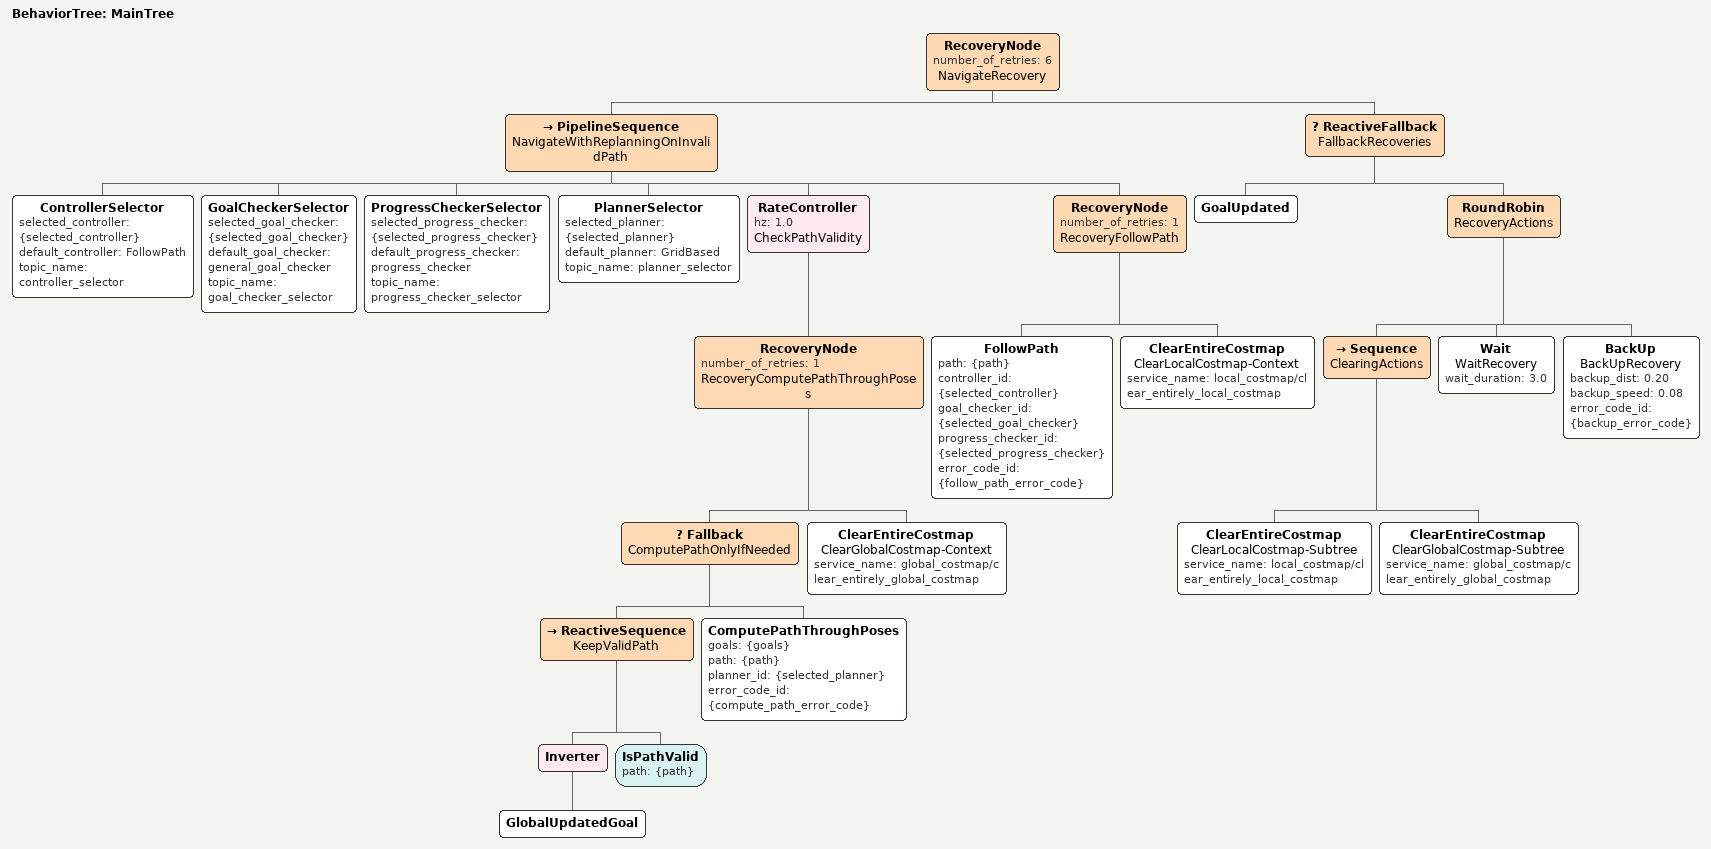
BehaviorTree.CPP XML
<!--
  Multi-pose counterpart of the tracked-robot Smac behavior tree. Keep the
  current path until the goal set changes or IsPathValid reports a blockage.
  Spin recovery stays disabled on hardware.
-->
<root BTCPP_format="4" main_tree_to_execute="MainTree">
  <BehaviorTree ID="MainTree">
    <RecoveryNode number_of_retries="6" name="NavigateRecovery">
      <PipelineSequence name="NavigateWithReplanningOnInvalidPath">
        <ControllerSelector selected_controller="{selected_controller}" default_controller="FollowPath" topic_name="controller_selector"/>
        <GoalCheckerSelector selected_goal_checker="{selected_goal_checker}" default_goal_checker="general_goal_checker" topic_name="goal_checker_selector"/>
        <ProgressCheckerSelector selected_progress_checker="{selected_progress_checker}" default_progress_checker="progress_checker" topic_name="progress_checker_selector"/>
        <PlannerSelector selected_planner="{selected_planner}" default_planner="GridBased" topic_name="planner_selector"/>
        <RateController hz="1.0" name="CheckPathValidity">
          <RecoveryNode number_of_retries="1" name="RecoveryComputePathThroughPoses">
            <Fallback name="ComputePathOnlyIfNeeded">
              <ReactiveSequence name="KeepValidPath">
                <Inverter>
                  <GlobalUpdatedGoal/>
                </Inverter>
                <IsPathValid path="{path}"/>
              </ReactiveSequence>
              <ComputePathThroughPoses goals="{goals}" path="{path}" planner_id="{selected_planner}" error_code_id="{compute_path_error_code}"/>
            </Fallback>
            <ClearEntireCostmap name="ClearGlobalCostmap-Context" service_name="global_costmap/clear_entirely_global_costmap"/>
          </RecoveryNode>
        </RateController>
        <RecoveryNode number_of_retries="1" name="RecoveryFollowPath">
          <FollowPath path="{path}" controller_id="{selected_controller}" goal_checker_id="{selected_goal_checker}" progress_checker_id="{selected_progress_checker}" error_code_id="{follow_path_error_code}"/>
          <ClearEntireCostmap name="ClearLocalCostmap-Context" service_name="local_costmap/clear_entirely_local_costmap"/>
        </RecoveryNode>
      </PipelineSequence>
      <ReactiveFallback name="FallbackRecoveries">
        <GoalUpdated/>
        <RoundRobin name="RecoveryActions">
          <Sequence name="ClearingActions">
            <ClearEntireCostmap name="ClearLocalCostmap-Subtree" service_name="local_costmap/clear_entirely_local_costmap"/>
            <ClearEntireCostmap name="ClearGlobalCostmap-Subtree" service_name="global_costmap/clear_entirely_global_costmap"/>
          </Sequence>
          <Wait name="WaitRecovery" wait_duration="3.0"/>
          <BackUp name="BackUpRecovery" backup_dist="0.20" backup_speed="0.08" error_code_id="{backup_error_code}"/>
        </RoundRobin>
      </ReactiveFallback>
    </RecoveryNode>
  </BehaviorTree>
</root>
